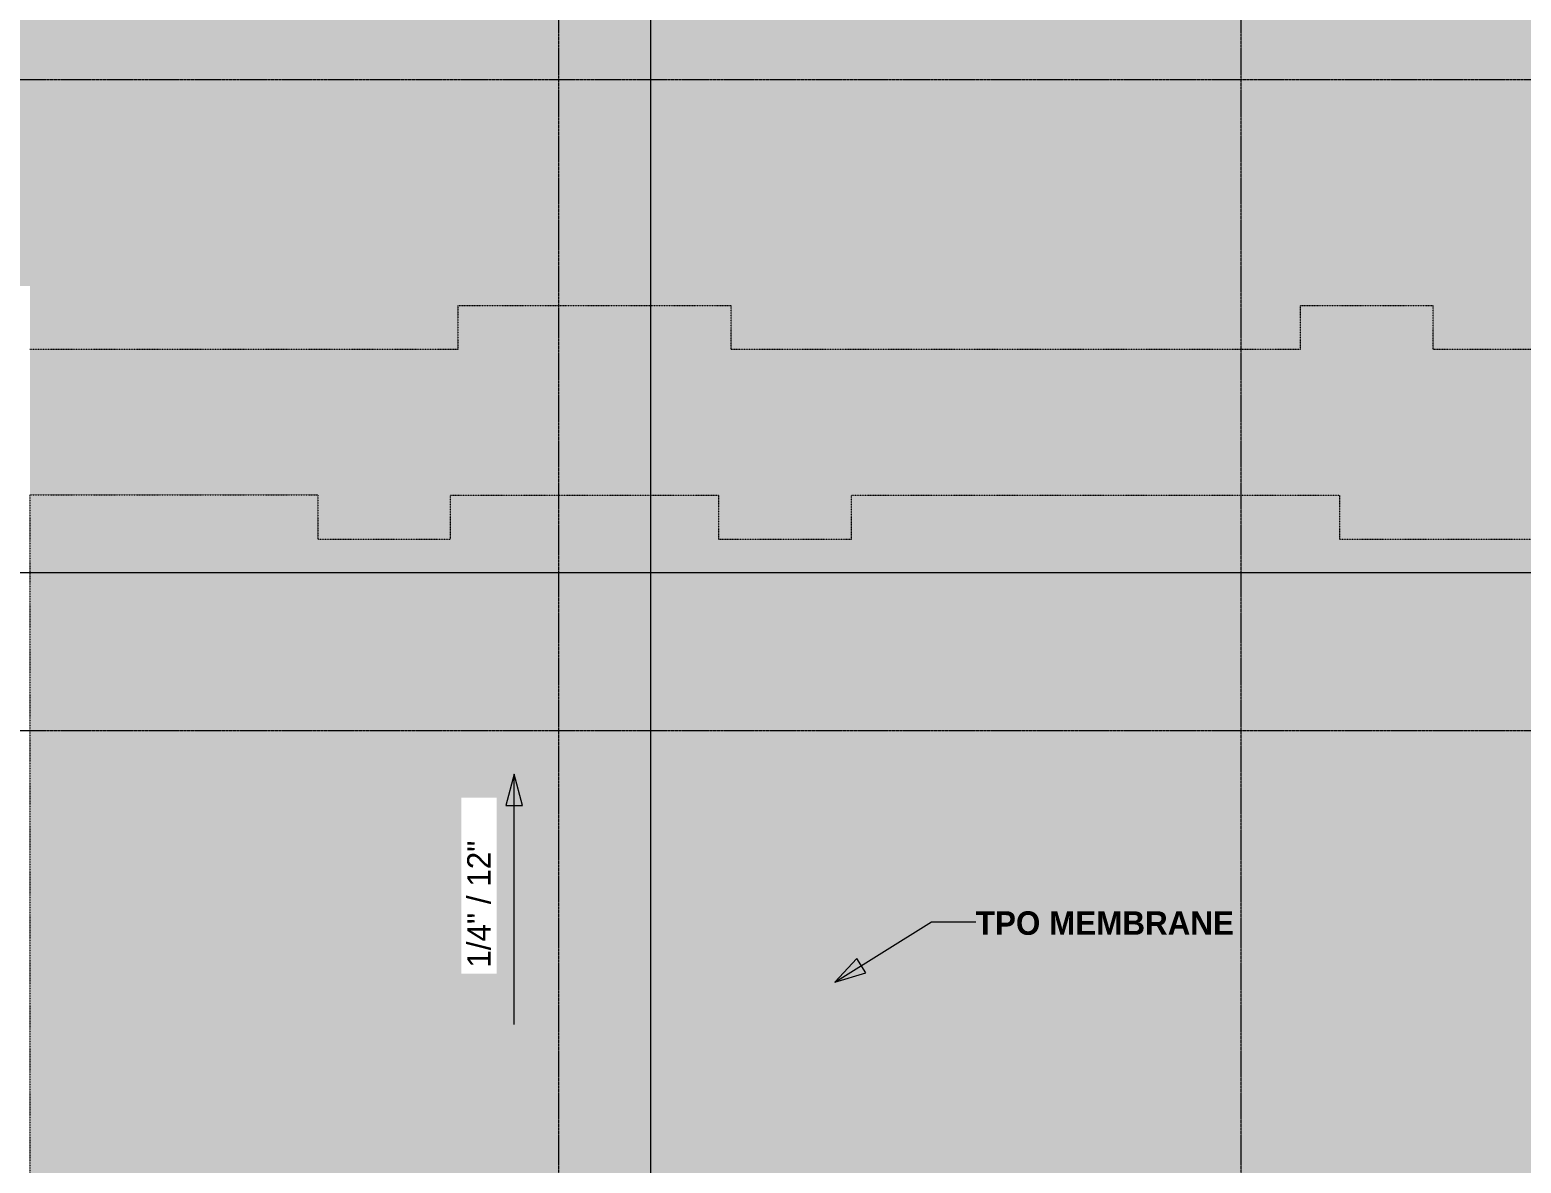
# Model space of a CAD drawing. Header units: inches. Extents: x -4254 to -1719, y 9514 to 12654.
# Drawn here: x -3408 to -2693, y 11328 to 11871 of the extents above; entities that cross this region are included whole.
import ezdxf

# ---------------------------------------------------------------- set-up
doc = ezdxf.new("R2010")
doc.units = ezdxf.units.IN
doc.header["$MEASUREMENT"] = 0
doc.linetypes.add('Dash 1_16_', pattern=[0.125, 0.0625, -0.0625])
doc.linetypes.add('Grid Line 1_2_', pattern=[0.875, 0.5, -0.125, 0.125, -0.125])
for name, color, linetype, lineweight in [('A-FLOR-5', 8, 'Continuous', 5), ('A-FLOR-6', 7, 'Dash 1_16_', 9), ('A-ROOF-1', 8, 'Continuous', 5), ('A-ROOF-3', 7, 'Dash 1_16_', 9), ('G-ANNO-DIMS', 111, 'Continuous', 9), ('G-ANNO-SYMB-2', 111, 'Continuous', 9), ('G-ANNO-TEXT', 231, 'Continuous', 9), ('S-GRID-1', 1, 'Grid Line 1_2_', 9)]:
    doc.layers.add(name, color=color, linetype=linetype, lineweight=lineweight)
doc.styles.add('Century Gothic_1', font='ufonts.com_century-gothic.ttf', dxfattribs={"height": 11.25})
doc.styles.add('Century Gothic_B', font='GOTHICB.TTF', dxfattribs={"height": 11.25})

msp = doc.modelspace()

# ---------------------------------------------------------------- hatches: boundary and pattern name
at = {"layer": 'A-FLOR-5'}
msp.add_hatch(color=256, dxfattribs=at).paths.add_polyline_path([(-3269.77, 11627.14), (-3206.07, 11627.14), (-3206.07, 11648.09), (-3077.77, 11648.09), (-3077.77, 11627.14), (-3014.07, 11627.14), (-3014.07, 11648.09), (-2780.17, 11648.09), (-2780.17, 11627.14), (-2649.27, 11627.14), (-2649.27, 11648.36), (-2504.49, 11648.36), (-2490.13, 11634), (-2440.67, 11683.45), (-2493.02, 11735.81), (-2510.94, 11717.89), (-2524.7, 11717.89), (-2524.75, 11852.41), (-2636.17, 11852.41), (-2636.17, 11717.89), (-2735.45, 11717.89), (-2735.45, 11738.84), (-2799.15, 11738.84), (-2799.15, 11717.89), (-3071.67, 11717.89), (-3071.67, 11738.84), (-3202.57, 11738.84), (-3202.57, 11717.89), (-3407.67, 11717.89), (-3407.67, 11648.36), (-3269.77, 11648.36), (-3269.77, 11648.09)], flags=0)
at = {"layer": 'A-ROOF-1'}
msp.add_hatch(color=256, dxfattribs=at).paths.add_polyline_path([(-3405.93, 11256.86), (-2077.39, 11256.86), (-2077.53, 11267.37), (-2077.53, 11930.09), (-3851.11, 11930.09), (-3851.11, 11748.44), (-3407.67, 11748.44), (-3407.67, 11717.89), (-3202.57, 11717.89), (-3202.57, 11738.84), (-3071.67, 11738.84), (-3071.67, 11717.89), (-2799.15, 11717.89), (-2799.15, 11738.84), (-2735.45, 11738.84), (-2735.45, 11717.89), (-2636.17, 11717.89), (-2636.17, 11852.41), (-2524.7, 11852.41), (-2524.7, 11717.89), (-2510.94, 11717.89), (-2493.02, 11735.81), (-2440.67, 11683.45), (-2490.13, 11634), (-2504.49, 11648.36), (-2649.27, 11648.36), (-2649.27, 11627.14), (-2780.17, 11627.14), (-2780.17, 11648.09), (-3014.07, 11648.09), (-3014.07, 11627.14), (-3077.77, 11627.14), (-3077.77, 11648.09), (-3206.07, 11648.09), (-3206.07, 11627.14), (-3269.77, 11627.14), (-3269.77, 11648.36), (-3407.67, 11648.36), (-3407.67, 11256.86), (-3406.58, 11256.86)], flags=0)
at = {"layer": 'G-ANNO-DIMS'}
msp.add_hatch(color=256, dxfattribs=at).paths.add_polyline_path([(-3175.67, 11514.55), (-3179.69, 11499.55), (-3171.65, 11499.55)], flags=0)
at = {"layer": 'G-ANNO-TEXT'}
msp.add_hatch(color=256, dxfattribs=at).paths.add_polyline_path([(-3022.02, 11414.83), (-3007.17, 11419.38), (-3011.43, 11426.19)], flags=0)

# ---------------------------------------------------------------- linework, layer by layer
at = {"layer": 'A-FLOR-6'}
for p, q in [((-3071.67, 11738.84), (-3202.57, 11738.84)), ((-3202.57, 11738.84), (-3202.57, 11717.89)), ((-3071.67, 11717.89), (-3071.67, 11738.84)), ((-2735.45, 11738.84), (-2799.15, 11738.84)), ((-2799.15, 11738.84), (-2799.15, 11717.89)), ((-2735.45, 11717.89), (-2735.45, 11738.84)), ((-3202.57, 11717.89), (-3407.67, 11717.89)), ((-2799.15, 11717.89), (-3071.67, 11717.89)), ((-2636.17, 11717.89), (-2735.45, 11717.89)), ((-3407.67, 11648.36), (-3269.77, 11648.36)), ((-3269.77, 11648.36), (-3269.77, 11627.14)), ((-3206.07, 11627.14), (-3206.07, 11648.09)), ((-3206.07, 11648.09), (-3077.77, 11648.09)), ((-3077.77, 11648.09), (-3077.77, 11627.14)), ((-3014.07, 11627.14), (-3014.07, 11648.09)), ((-3014.07, 11648.09), (-2780.17, 11648.09)), ((-2780.17, 11648.09), (-2780.17, 11627.14)), ((-3269.77, 11627.14), (-3206.07, 11627.14)), ((-3077.77, 11627.14), (-3014.07, 11627.14)), ((-2780.17, 11627.14), (-2649.27, 11627.14))]:
    msp.add_line(p, q, dxfattribs=at)
at = {"layer": 'A-ROOF-3'}
msp.add_line((-3407.67, 11648.36), (-3407.67, 11256.86), dxfattribs=at)
at = {"layer": 'G-ANNO-DIMS'}
for p, q in [((-3175.67, 11514.55), (-3179.69, 11499.55)), ((-3171.65, 11499.55), (-3175.67, 11514.55)), ((-3175.67, 11394.55), (-3175.67, 11514.55)), ((-3179.69, 11499.55), (-3171.65, 11499.55))]:
    msp.add_line(p, q, dxfattribs=at)
at = {"layer": 'G-ANNO-SYMB-2'}
for p, q in [((-3110.15, 9586.24), (-3110.15, 12446.53)), ((-1790.96, 11610.99), (-4071.96, 11610.99))]:
    msp.add_line(p, q, dxfattribs=at)
at = {"layer": 'G-ANNO-TEXT'}
for p, q in [((-3022.02, 11414.83), (-2975.72, 11443.77)), ((-2975.72, 11443.77), (-2954.49, 11443.77)), ((-3011.43, 11426.19), (-3022.02, 11414.83)), ((-3007.17, 11419.38), (-3011.43, 11426.19)), ((-3022.02, 11414.83), (-3007.17, 11419.38))]:
    msp.add_line(p, q, dxfattribs=at)
at = {"layer": 'S-GRID-1'}
for p, q in [((-3154.32, 9836.18), (-3154.32, 12413.74)), ((-2827.32, 9836.18), (-2827.32, 12413.74)), ((-1790.02, 11847.19), (-4192.9, 11847.19)), ((-1790.02, 11535.19), (-4192.9, 11535.19))]:
    msp.add_line(p, q, dxfattribs=at)

# ---------------------------------------------------------------- texts
at = {"layer": 'G-ANNO-TEXT', "insert": (-2954.49, 11448.78), "char_height": 11.25, "width": 147.3337, "attachment_point": 1, "style": 'Century Gothic_B'}
msp.add_mtext('TPO MEMBRANE', dxfattribs=at)

# ---------------------------------------------------------------- next in the draw order: texts
at = {"layer": 'G-ANNO-DIMS', "insert": (-3198.15, 11421.78), "char_height": 11.25, "width": 78.6544, "attachment_point": 1, "rotation": 90, "line_spacing_factor": 0.984502, "style": 'Century Gothic_1', "bg_fill": 3, "box_fill_scale": 1.25, "bg_fill_color": 256, "bg_fill_true_color": 13158600, "bg_fill_transparency": 0}
msp.add_mtext('1/4" / 12"', dxfattribs=at)

doc.saveas('drawing.dxf')
